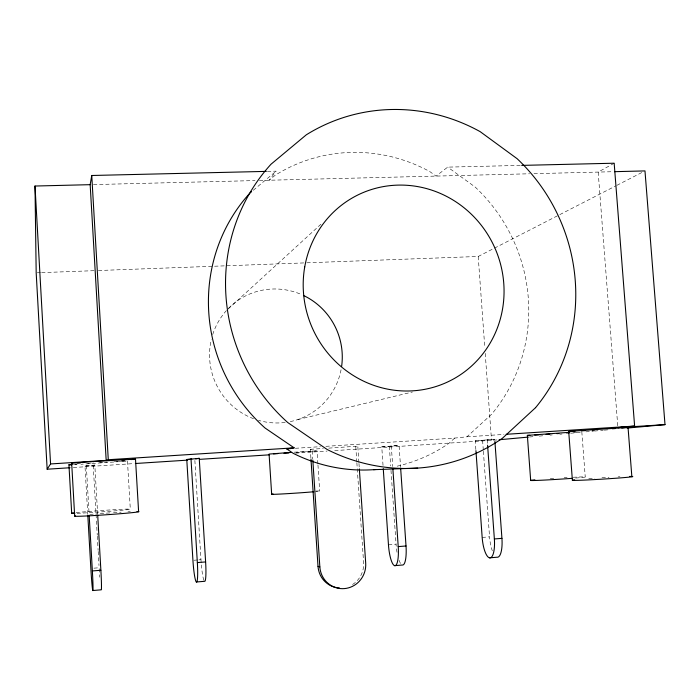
<?xml version="1.0" encoding="UTF-8"?>
<svg xmlns="http://www.w3.org/2000/svg" width="700" height="700" viewBox="0 0 700 700"><rect width="100%" height="100%" fill="white"/><g stroke="black" fill="none" stroke-linecap="round" stroke-linejoin="round"><path stroke-width="0.53" stroke-dasharray="3.5 2.62" d="M267.418 171.36L276.141 171.159L269.22 180.232L275.091 175.315A159.827 154.718 63.6 0 1 429.817 171.588L436.047 176.094L447.703 167.125L520.599 165.41M325.902 446.329L454.668 438.086L466.988 436.791L491.636 414.207A164.605 159.084 63.8 0 0 475.16 187.04L447.703 167.125M228.007 309.12L322.166 223.099M454.668 438.086L449.059 443.214A159.827 154.718 63.6 0 1 395.78 466.489M253.243 190.295L276.141 171.159M614.171 163.214L598.176 172.077L617.89 427.639M306.854 262.806L478.205 256.471L615.895 185.841M616.858 185.343L642.075 172.41M87.728 513.984L84.989 466.095L94.815 465.089L97.624 513.879M84.989 466.095L94.815 465.089M297.85 419.545L412.457 392M317.896 463.907L317.03 450.861L296.047 452.471M310.896 457.975L310.328 449.312L312.095 449.102L312.743 458.911M358.899 462.411L357.805 446.162L355.757 446.39L356.781 461.597M383.031 465.404L381.771 446.906L399.079 445.436L400.566 467.058M381.771 446.906L399.079 445.436M475.851 449.549L475.23 440.869L494.742 439.259L494.9 441.438M475.23 440.869L494.742 439.259M334.688 450.608L496.948 439.959M529.48 436.993L533.811 436.599M539.236 436.1L543.567 435.706M550.077 435.111L552.247 434.91M559.834 434.219L562.004 434.017M570.675 433.23L581.516 432.241M585.856 431.848L593.442 431.156M594.528 431.051L603.199 430.264M604.284 430.159L609.709 429.669M126.035 461.186L80.938 464.258M573.641 432.442L576.59 432.215M93.949 568.164L99.129 567.761A20.886 0.805 86.6 0 0 99.759 577.229M193.926 560.254L197.951 559.93M198.957 559.851L200.961 559.694L194.854 460.075M388.465 544.845L396.06 544.241A19.994 4.9 85.2 0 0 397.197 553.271M482.169 537.425L489.545 536.839A19.714 6.107 84.7 0 0 492.31 550.804M75.189 464.205L77.149 464.048M87.587 463.304L93.712 462.892M294.158 452.183L317.03 450.861M73.29 467.53L134.286 463.575M295.479 453.145L327.066 451.097M466.988 436.791L504 434.429M295.356 448.289L320.451 446.679M99.54 462.508L107.214 462.026M310.328 449.312L323.312 448.472M328.72 448.131L357.805 446.162M114.231 461.606L123.357 461.116M73.447 464.66L77.026 464.476M37.275 272.781L40.547 272.659M41.641 272.624L94.027 270.681M98.394 270.524L305.76 262.85M93.441 184.59L255.027 180.582M259.394 180.477L529.629 173.775M533.977 173.67L613.41 171.701M581.814 431.734L585.235 476.919M478.205 256.471L484.829 347.918M485.222 353.36L491.531 440.457M487.191 439.749L487.506 444.106M482.597 440.396L483.298 450.144M483.376 451.229L489.545 536.839M391.309 445.944L392.717 466.506M389.34 446.416L390.688 465.981M390.985 470.33L396.06 544.241M358.977 463.488L359.266 467.819M356.86 462.683L363.589 562.616A23.52 22.82 -79.5 0 1 351.033 585.384M317.966 464.992L319.681 491.085M127.47 461.02L130.305 509.136M93.24 465.561L96.373 519.916M96.434 521.01L97.248 535.141M97.309 536.226L98.123 550.358M98.184 551.451L98.998 565.582M86.328 465.631L89.127 514.491M341.066 369.749A67.288 66.08 60.8 0 1 289.485 421.767M285.18 422.459A67.288 66.08 60.8 0 1 258.519 420.359M253.593 418.723A67.288 66.08 60.8 0 1 211.321 339.544M212.704 334.547A67.288 66.08 60.8 0 1 226.398 310.59M228.62 308.227A67.288 66.08 60.8 0 1 301.796 294.691M89.81 514.43A32.086 0.805 -4 0 1 97.274 513.817M100.249 513.59A32.086 0.805 -4 0 1 111.475 512.794M113.479 512.663A32.086 0.805 -4 0 1 121.179 512.19M127.942 511.831A32.086 0.805 -4 0 1 130.287 511.726M76.038 512.636A29.417 0.682 -4 0 1 120.111 509.381A29.417 0.682 -4 0 1 120.076 510.414A29.417 0.682 -4 0 1 76.02 513.345M315.717 491.05A24.15 0.473 -3.8 0 1 315.63 491.584M573.125 477.26A27.484 0.595 -3.6 0 1 574.262 478.161M550.261 478.625A27.484 0.595 -3.6 0 1 554.207 478.354M564.191 477.733A27.484 0.595 -3.6 0 1 567.114 477.566M588.77 478.651A29.977 0.691 -3.5 0 1 594.921 478.214M601.974 477.759A29.977 0.691 -3.5 0 1 609.035 477.339M618.126 476.866A29.977 0.691 -3.5 0 1 619.938 476.779M400.558 563.439A19.994 4.9 85.2 0 1 399.035 560.245M203.866 580.256A20.58 2.249 86.1 0 1 201.364 564.961M201.189 562.87A20.58 2.249 86.1 0 1 200.961 559.694"/><path stroke-width="1.05" d="M70.026 467.74L47.154 469.219L50.566 463.951L106.181 460.399L90.169 184.669L91.752 175.49L266.324 171.386M251.606 191.66L249.97 193.025A164.605 159.084 63.8 0 0 265.011 427.989L294.149 447.842L286.624 448.84L293.169 453.302A159.827 154.718 63.6 0 0 375.602 469.525M631.855 476.683L628.04 427.394L621.74 428.05M106.181 460.399L108.281 459.725L294.149 447.842M191.004 458.876L197.347 562.59A20.606 2.135 86.1 0 1 196.394 582.006A20.606 2.135 86.1 0 1 192.929 560.332L186.769 459.515L199.237 458.343L205.616 561.934A20.58 2.249 86.1 0 1 204.514 581.315L196.359 581.989M195.676 458.867L199.237 458.343M74.681 516.206L71.68 463.225L88.681 461.816L135.502 459.139L138.609 511.63M71.689 513.31L68.933 464.782L72.188 464.45M135.502 459.139L131.171 459.567M530.679 480.471L527.354 435.382L569.73 432.303M572.39 480.366L568.706 431.454L628.04 427.394M521.692 165.393L614.171 163.214L634.62 426.072L617.89 427.639L665 424.62L644.98 170.914L614.504 171.675M499.117 439.757L528.395 437.089M627.051 428.085L665 424.62M87.797 515.077L90.851 568.409A20.912 0.682 86.6 0 0 92.803 590.538L101.185 589.82A20.886 0.805 86.6 0 0 100.879 570.264L97.694 514.964M394.642 565.661L402.334 565.023A19.994 4.9 85.2 0 0 406.017 545.983L400.645 468.142M489.597 557.839L497.079 557.218A19.714 6.107 84.7 0 0 501.935 538.352L494.9 441.438M92.803 590.538A20.912 0.682 86.6 0 0 92.365 570.946L100.879 570.264M197.347 562.59L205.616 561.934M383.259 468.676L388.465 544.845A20.02 4.795 85.2 0 0 394.713 565.67A20.02 4.795 85.2 0 0 398.221 546.604L406.017 545.983M475.93 450.634L482.169 537.425A19.74 6.011 84.7 0 0 489.676 557.847A19.74 6.011 84.7 0 0 494.366 538.956L501.935 538.352M612.395 428.767L615.256 428.558M566.641 432.967L569.66 432.749M122.01 460.276L124.906 460.066M556.894 433.659L558.898 433.519M290.964 452.392L269.089 454.073L271.661 494.218M592.375 430.168L594.484 430.027M546.035 434.385L549.938 434.123M186.769 459.515L191.782 459.191M135.371 463.505L187.653 460.127M199.631 459.349L269.342 454.834M506.17 434.289L634.62 426.072M286.624 448.84L290.99 448.56M283.946 453.259L288.864 452.952M581.411 430.868L585.209 430.631M534.712 435.076L538.851 434.84M273.473 453.88L277.716 453.644M574.971 431.252L568.706 431.454M77.534 463.059L80.456 462.919M529.874 435.339L527.354 435.382M71.627 464.739L68.933 464.782M373.476 469.691L417.655 468.09M47.154 469.219L36.181 272.825L35 186.034L90.169 184.669M71.68 463.225L72.581 463.26M310.966 459.06L318.01 566.326L319.839 566.878A23.677 22.96 -79.6 0 0 344.339 588.604A23.677 22.96 -79.6 0 0 365.697 563.141L359.345 468.904M487.585 445.2L494.366 538.956M392.866 468.668L398.221 546.604M312.812 460.005L319.839 566.878M91.752 175.49L108.281 459.725M89.189 515.576L92.365 570.946M35 186.034L50.566 463.951M303.774 295.601A67.288 66.08 60.8 0 1 341.6 366.564M136.972 511.543A32.086 0.805 -4 0 1 108.124 514.64A32.086 0.805 -4 0 1 75.574 515.935M74.76 513.389A29.417 0.682 -4 0 1 74.156 512.846M313.688 491.767A24.15 0.473 -3.8 0 1 283.194 493.903A24.15 0.473 -3.8 0 1 273.096 493.999M572.241 478.319A27.484 0.595 -3.6 0 1 538.405 480.358A27.484 0.595 -3.6 0 1 534.879 479.841M629.51 476.464A29.977 0.691 -3.5 0 1 602.201 479.141A29.977 0.691 -3.5 0 1 574.665 479.867M339.447 587.965A23.52 22.82 -79.5 0 1 318.01 566.326M535.579 407.654L502.486 438.191A180.819 173.775 64.3 0 1 327.154 449.496L287.779 422.572A180.819 173.775 64.3 0 1 271.014 164.22L306.294 134.82A180.819 173.775 64.3 0 1 480.156 131.644L517.116 158.69A180.819 173.775 64.3 0 1 535.579 407.654M304.727 266.954A103.723 99.663 64.3 0 0 437.929 385.875A103.723 99.663 64.3 0 0 468.23 211.312A103.723 99.663 64.3 0 0 304.727 266.954"/></g></svg>
